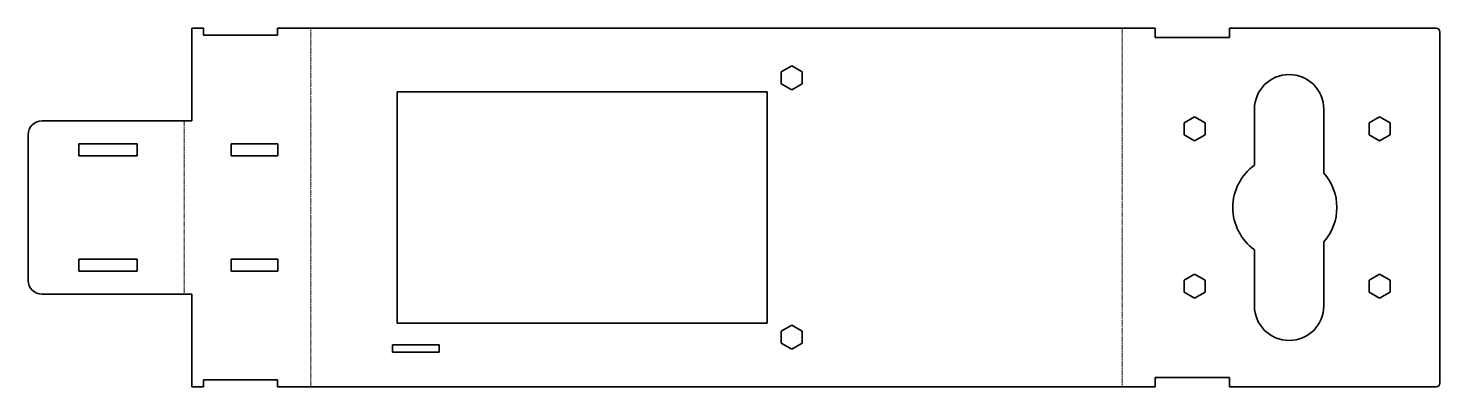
# Model space of a CAD drawing. Header units: inches. Extents: x 0 to 610, y 0 to 155.
import ezdxf

# ---------------------------------------------------------------- set-up
doc = ezdxf.new("R2010")
doc.units = ezdxf.units.IN
doc.header["$MEASUREMENT"] = 0
doc.linetypes.add('Chain', pattern=[13.68, 9.12, -1.14, 2.28, -1.14])
doc.layers.add('SIMUMAK Bend Centerline (ISO)', color=7, linetype='Chain', lineweight=9)
doc.layers.add('SIMUMAK Visible (ISO)', color=7, linetype='Continuous', lineweight=35)

# ---------------------------------------------------------------- blocks, each defined once
blk = doc.blocks.new('CD-IND-30-CHAM-02_Sheet_2_CD-IND-30-CHAM-02')
at = {"layer": 'SIMUMAK Bend Centerline (ISO)', "ltscale": 0.263158}
for p, q in [((-183, -77.5), (-183, 77.5)), ((167.79, 77.5), (167.79, -77.5)), ((-237.79, 37.5), (-237.79, -37.5))]:
    blk.add_line(p, q, dxfattribs=at)
at = {"layer": 'SIMUMAK Visible (ISO)'}
for p, q in [((-234.39, 77.5), (-229.44, 77.5)), ((-234.39, 77.5), (-234.39, 37.5)), ((-229.44, 74.5), (-229.44, 77.5)), ((-197.34, 74.5), (-229.44, 74.5)), ((-197.34, 77.5), (182.13, 77.5)), ((-197.34, 77.5), (-197.34, 74.5)), ((182.13, 73.45), (182.13, 77.5)), ((214.23, 73.45), (182.13, 73.45)), ((214.23, 77.5), (303.68, 77.5)), ((214.23, 77.5), (214.23, 73.45)), ((305.18, 76), (305.18, -76)), ((20.45, 58.6), (24.95, 61.2)), ((24.95, 61.2), (29.45, 58.6)), ((20.45, 53.4), (20.45, 58.6)), ((29.45, 58.6), (29.45, 53.4)), ((-145.61, -50), (-145.61, 50)), ((-145.61, 50), (14.39, 50)), ((14.39, 50), (14.39, -50)), ((24.95, 50.8), (20.45, 53.4)), ((29.45, 53.4), (24.95, 50.8)), ((-234.39, 37.5), (-299.18, 37.5)), ((194.68, 36.6), (199.18, 39.2)), ((199.18, 39.2), (203.68, 36.6)), ((225.05, 18.28), (225.05, 42.5)), ((255.05, 42.5), (255.05, 14.88)), ((274.68, 36.6), (279.18, 39.2)), ((279.18, 39.2), (283.68, 36.6)), ((-305.18, 31.5), (-305.18, -31.5)), ((194.68, 31.41), (194.68, 36.6)), ((199.18, 28.81), (194.68, 31.41)), ((203.68, 31.41), (199.18, 28.81)), ((203.68, 36.6), (203.68, 31.41)), ((274.68, 31.41), (274.68, 36.6)), ((279.18, 28.81), (274.68, 31.41)), ((283.68, 31.41), (279.18, 28.81)), ((283.68, 36.6), (283.68, 31.41)), ((-283.28, 27.5), (-258.08, 27.5)), ((-283.28, 22.3), (-283.28, 27.5)), ((-258.08, 27.5), (-258.08, 22.3)), ((-217.49, 27.5), (-197.29, 27.5)), ((-217.49, 22.3), (-217.49, 27.5)), ((-197.29, 27.5), (-197.29, 22.3)), ((-258.08, 22.3), (-283.28, 22.3)), ((-197.29, 22.3), (-217.49, 22.3)), ((225.05, -42.5), (225.05, -18.28)), ((255.05, -14.88), (255.05, -42.5)), ((-283.28, -22.3), (-258.08, -22.3)), ((-283.28, -27.5), (-283.28, -22.3)), ((-258.08, -22.3), (-258.08, -27.5)), ((-217.49, -22.3), (-197.29, -22.3)), ((-217.49, -27.5), (-217.49, -22.3)), ((-197.29, -22.3), (-197.29, -27.5)), ((-258.08, -27.5), (-283.28, -27.5)), ((-197.29, -27.5), (-217.49, -27.5)), ((194.68, -31.41), (199.18, -28.81)), ((199.18, -28.81), (203.68, -31.41)), ((274.68, -31.41), (279.18, -28.81)), ((279.18, -28.81), (283.68, -31.41)), ((194.68, -36.6), (194.68, -31.41)), ((199.18, -39.2), (194.68, -36.6)), ((203.68, -36.6), (199.18, -39.2)), ((203.68, -31.41), (203.68, -36.6)), ((274.68, -36.6), (274.68, -31.41)), ((279.18, -39.2), (274.68, -36.6)), ((283.68, -36.6), (279.18, -39.2)), ((283.68, -31.41), (283.68, -36.6)), ((-299.18, -37.5), (-234.39, -37.5)), ((-234.39, -37.5), (-234.39, -77.5)), ((14.39, -50), (-145.61, -50)), ((20.45, -53.4), (24.95, -50.8)), ((20.45, -58.6), (20.45, -53.4)), ((24.95, -50.8), (29.45, -53.4)), ((29.45, -53.4), (29.45, -58.6)), ((-147.71, -62.6), (-147.71, -59.4)), ((-147.71, -59.4), (-127.51, -59.4)), ((-127.51, -59.4), (-127.51, -62.6)), ((24.95, -61.2), (20.45, -58.6)), ((29.45, -58.6), (24.95, -61.2)), ((-127.51, -62.6), (-147.71, -62.6)), ((-229.44, -77.5), (-234.39, -77.5)), ((-229.44, -77.5), (-229.44, -74.5)), ((-229.44, -74.5), (-197.34, -74.5)), ((-197.34, -74.5), (-197.34, -77.5)), ((182.13, -77.5), (-197.34, -77.5)), ((182.13, -77.5), (182.13, -73.45)), ((182.13, -73.45), (214.23, -73.45)), ((214.23, -73.45), (214.23, -77.5)), ((303.68, -77.5), (214.23, -77.5))]:
    blk.add_line(p, q, dxfattribs=at)
at = {"layer": 'SIMUMAK Visible (ISO)', "extrusion": (0, 0, -1)}
for centre, radius, start, end in [((-303.68, 76), 1.5, 90, 180), ((-240.05, 42.5), 15, 0, 180), ((299.18, 31.5), 6, 360, 90), ((-238.18, 0), 22.5, 305.68533, 54.31467), ((-238.18, 0), 22.5, 138.59038, 221.40962), ((299.18, -31.5), 6, 270, 360), ((-240.05, -42.5), 15, 180, 0), ((-303.68, -76), 1.5, 180, 270)]:
    blk.add_arc(centre, radius, start, end, dxfattribs=at)

msp = doc.modelspace()

# ---------------------------------------------------------------- block references
msp.add_blockref('CD-IND-30-CHAM-02_Sheet_2_CD-IND-30-CHAM-02', (305.18, 77.5))

doc.saveas('drawing.dxf')
